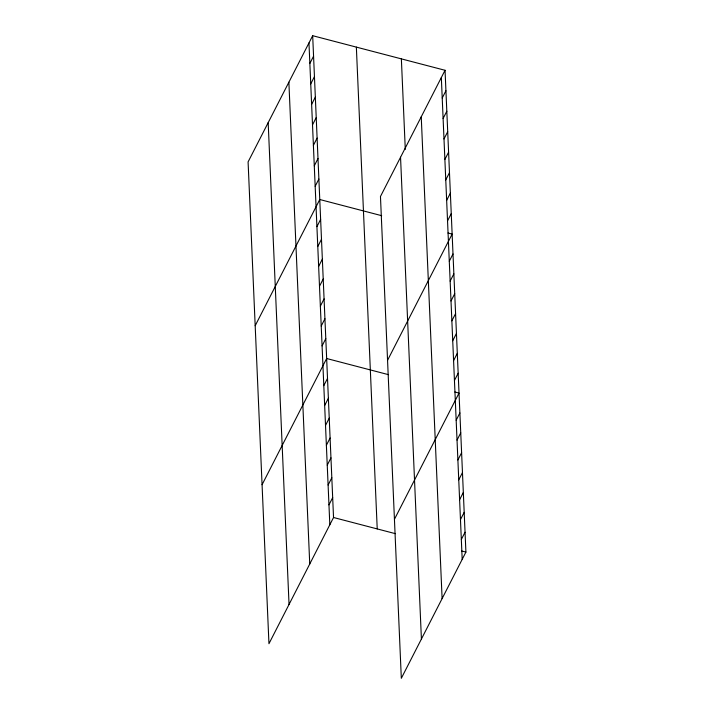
<?xml version="1.0" encoding="UTF-8"?>
<svg xmlns="http://www.w3.org/2000/svg" width="714" height="714" viewBox="0 0 714 714"><rect width="100%" height="100%" fill="white"/><g stroke="black" fill="none" stroke-linecap="round" stroke-linejoin="round"><path stroke-width="1.07" d="M312.678 35.7L248.088 161.908L268.955 643.716L333.536 517.507L312.678 35.7L445.045 70.284L465.912 552.092L401.322 678.3L380.464 196.493L445.045 70.284M309.849 63.439L313.562 56.174M310.733 83.913L314.446 76.657M311.625 104.387L315.338 97.131M312.509 124.87L316.222 117.605M313.392 145.344L317.114 138.088M314.285 165.818L317.998 158.562M315.169 186.3L318.881 179.035M255.184 325.727L319.774 199.518L381.669 215.682M316.918 226.65L320.631 219.385M317.775 246.526L321.487 239.261M318.64 266.393L322.353 259.137M319.497 286.269L323.21 279.013M320.354 306.145L324.076 298.889M321.22 326.021L324.932 318.765M442.216 98.023L445.929 90.758M322.076 345.897L325.798 338.632M443.099 118.497L446.821 111.232M262.074 484.717L326.655 358.508L388.55 374.68M443.992 138.971L447.705 131.715M323.799 385.64L327.512 378.384M444.876 159.454L448.588 152.189M324.665 405.516L328.378 398.26M445.759 179.928L449.481 172.663M325.522 425.392L329.234 418.136M446.652 200.402L450.364 193.146M326.378 445.268L330.1 438.012M447.535 220.876L451.248 213.62M327.244 465.144L330.957 457.879M387.55 360.311L452.14 234.094L447.981 233.014M328.101 485.02L331.823 477.755M449.284 261.235L452.997 253.97M328.967 504.887L332.679 497.631M450.141 281.102L453.863 273.846M451.007 300.978L454.72 293.722M451.864 320.854L455.586 313.598M452.73 340.73L456.442 333.474M453.586 360.606L457.299 353.341M454.452 380.482L458.165 373.217M394.44 519.301L459.022 393.093L454.863 392.004M456.166 420.225L459.887 412.969M457.031 440.101L460.744 432.845M457.888 459.977L461.61 452.721M458.754 479.853L462.467 472.588M459.611 499.729L463.324 492.464M460.476 519.596L464.189 512.34M461.333 539.472L465.046 532.216M333.536 517.507L395.44 533.679M461.753 551.003L465.912 552.092M441.332 77.54L462.19 559.348M421.242 116.793L442.109 598.6M401.366 58.869L405.284 149.396M400.545 157.241L421.412 639.048M356.357 47.115L377.224 528.922M308.966 42.956L329.823 524.763M288.875 82.217L309.742 564.024M268.178 122.656L289.045 604.463"/></g></svg>
